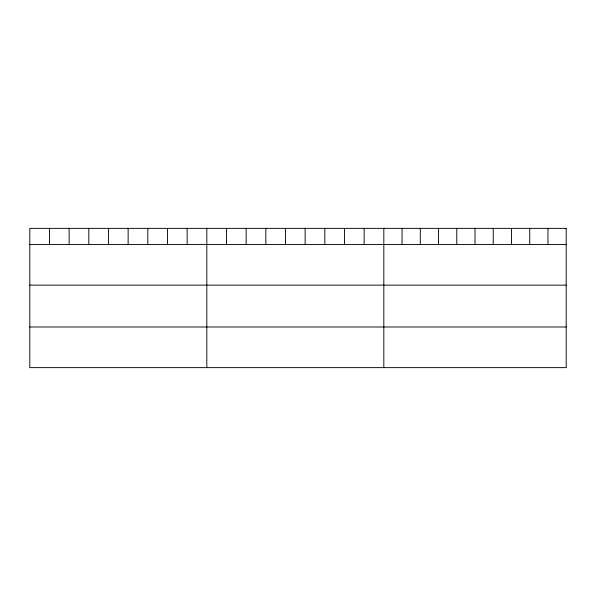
<?xml version="1.0" encoding="UTF-8"?>
<svg xmlns="http://www.w3.org/2000/svg" width="596" height="596" viewBox="0 0 596 596"><rect width="100%" height="100%" fill="white"/><g stroke="black" fill="none" stroke-linecap="round" stroke-linejoin="round"><path stroke-width="0.89" d="M29.8 244.494L566.2 244.494M29.8 285.134L566.2 285.134M29.8 326.995L566.2 326.995M547.962 228.365L547.962 244.494M529.725 228.365L529.725 244.494M511.487 228.365L511.487 244.494M493.25 228.365L493.25 244.494M475.012 228.365L475.012 244.494M456.774 228.365L456.774 244.494M438.537 228.365L438.537 244.494M420.299 228.365L420.299 244.494M402.062 228.365L402.062 244.494M383.824 228.365L383.824 367.635M364.156 228.365L364.156 244.494M344.488 228.365L344.488 244.494M324.82 228.365L324.82 244.494M305.152 228.365L305.152 244.494M285.484 228.365L285.484 244.494M265.816 228.365L265.816 244.494M246.148 228.365L246.148 244.494M226.48 228.365L226.48 244.494M206.812 228.365L206.812 367.635M187.144 228.365L187.144 244.494M167.476 228.365L167.476 244.494M147.808 228.365L147.808 244.494M128.14 228.365L128.14 244.494M108.472 228.365L108.472 244.494M88.804 228.365L88.804 244.494M69.136 228.365L69.136 244.494M49.468 228.365L49.468 244.494M566.2 228.365L29.8 228.365L29.8 367.635L566.2 367.635L566.2 228.365"/></g></svg>
